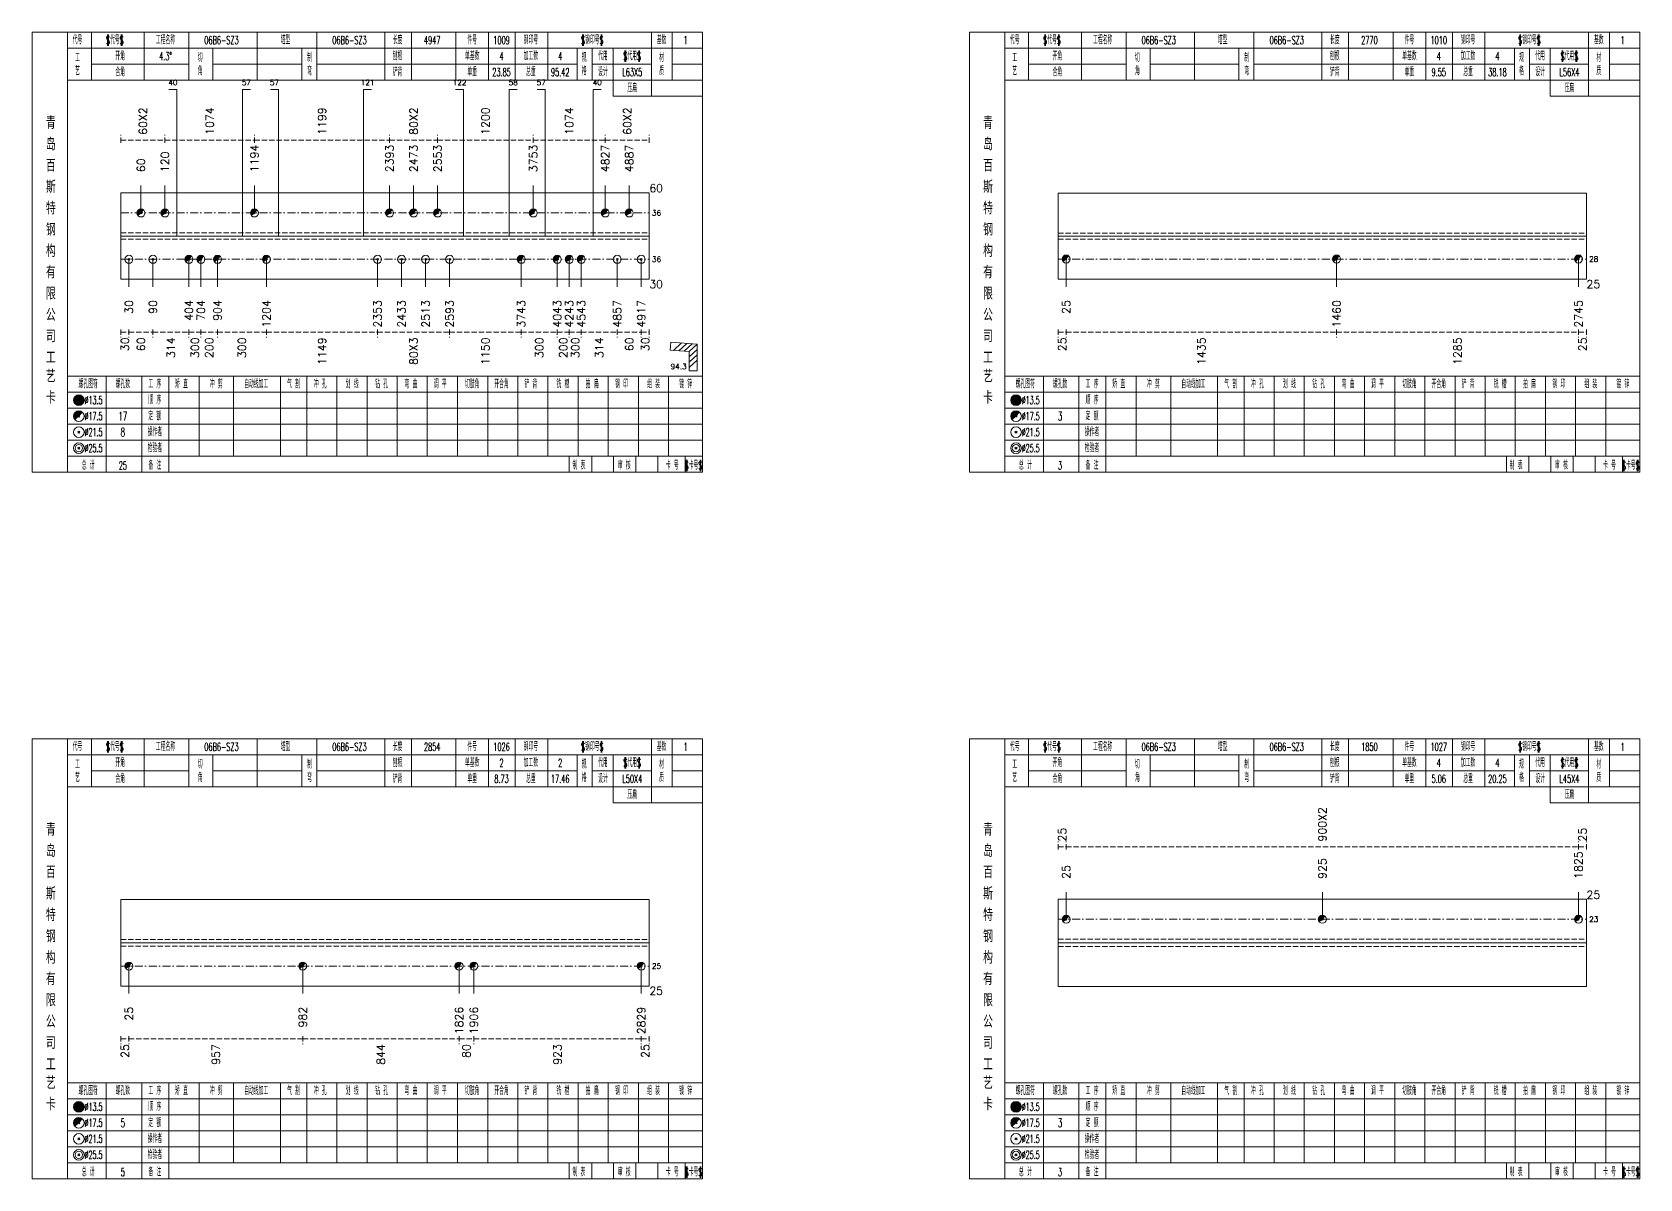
# Model space of a CAD drawing. Extents: x -533 to 8774, y 0 to 7979.
# Drawn here: x 703 to 1306, y 0 to 430 of the extents above; entities that cross this region are included whole.
import ezdxf
from ezdxf.enums import TextEntityAlignment as Align

# ---------------------------------------------------------------- set-up
doc = ezdxf.new("R2010")
doc.units = 0
doc.header["$MEASUREMENT"] = 0
doc.linetypes.add('一点画线', pattern=[5.2, 3, -1, 0.2, -1])
doc.linetypes.add('虚线', pattern=[2.75, 2, -0.75])
doc.layers.get('0').update_dxf_attribs({"linetype": 'CONTINUOUS', "lineweight": 25})
for name, color, linetype, lineweight in [('1', 7, 'CONTINUOUS', 25), ('2', 7, 'CONTINUOUS', 25), ('4', 7, 'CONTINUOUS', 25), ('5', 7, 'CONTINUOUS', 25)]:
    doc.layers.add(name, color=color, linetype=linetype, lineweight=lineweight)
doc.styles.get("Standard").update_dxf_attribs({"font": 'simplex.shx', "width": 0.7, "height": 3, "bigfont": 'gbhzfs.shx'})

# ---------------------------------------------------------------- blocks, each defined once
blk = doc.blocks.new('孔17.5')
at = {"layer": '5', "color": 7, "linetype": 'Continuous', "lineweight": 0}
for p, q in [((-0.2, -0.2), (0.2, 0.2)), ((-0.2, 0.2), (0.2, -0.2))]:
    blk.add_line(p, q, dxfattribs=at)
at = {"layer": '5', "color": 7, "linetype": 'Continuous', "lineweight": 13}
blk.add_circle((0, 0), 1, dxfattribs=at)
for radius in [0.9, 0.8, 0.7, 0.6, 0.5, 0.4, 0.3, 0.2, 0.1]:
    blk.add_arc((0, 0), radius, 45, 225, dxfattribs=at)
blk = doc.blocks.new('孔21.5')
at = {"layer": '5', "color": 7, "linetype": 'Continuous', "lineweight": 13}
for p, q in [((-0.2, -0.2), (0.2, 0.2)), ((0.2, -0.2), (-0.2, 0.2))]:
    blk.add_line(p, q, dxfattribs=at)
blk.add_circle((0, 0), 1, dxfattribs=at)

msp = doc.modelspace()

# ---------------------------------------------------------------- linework, layer by layer
at = {"color": 8, "linetype": '虚线', "lineweight": 9}
for p, q in [((736.1, 388.5), (736.1, 391.5)), ((736.1, 389.5), (752.6, 389.5)), ((752.6, 388.5), (752.6, 391.5)), ((752.6, 388.5), (752.6, 391.5)), ((752.6, 389.5), (786.13, 389.5)), ((786.13, 388.5), (786.13, 391.5)), ((786.13, 388.5), (786.13, 391.5)), ((786.13, 389.5), (836.83, 389.5)), ((836.83, 388.5), (836.83, 391.5)), ((836.83, 388.5), (836.83, 391.5)), ((836.83, 389.5), (854.83, 389.5)), ((854.83, 388.5), (854.83, 391.5)), ((854.83, 388.5), (854.83, 391.5)), ((854.83, 389.5), (890.7, 389.5)), ((890.7, 388.5), (890.7, 391.5)), ((890.7, 388.5), (890.7, 391.5)), ((890.7, 389.5), (917.7, 389.5)), ((917.7, 388.5), (917.7, 391.5)), ((917.7, 388.5), (917.7, 391.5)), ((917.7, 389.5), (934.2, 389.5)), ((934.2, 388.5), (934.2, 391.5)), ((736.1, 318.5), (736.1, 315.5)), ((736.1, 317.5), (739.1, 317.5)), ((739.1, 318.5), (739.1, 315.5)), ((739.1, 318.5), (739.1, 315.5)), ((739.1, 317.5), (748.1, 317.5)), ((748.1, 318.5), (748.1, 315.5)), ((748.1, 318.5), (748.1, 315.5)), ((748.1, 317.5), (761.6, 317.5)), ((761.6, 318.5), (761.6, 315.5)), ((761.6, 318.5), (761.6, 315.5)), ((761.6, 317.5), (766.1, 317.5)), ((766.1, 318.5), (766.1, 315.5)), ((766.1, 318.5), (766.1, 315.5)), ((766.1, 317.5), (772.3, 317.5)), ((772.3, 318.5), (772.3, 315.5)), ((772.3, 318.5), (772.3, 315.5)), ((772.3, 317.5), (790.63, 317.5)), ((790.63, 318.5), (790.63, 315.5)), ((790.63, 318.5), (790.63, 315.5)), ((790.63, 317.5), (832.33, 317.5)), ((832.33, 318.5), (832.33, 315.5)), ((832.33, 318.5), (832.33, 315.5)), ((832.33, 317.5), (859.33, 317.5)), ((859.33, 318.5), (859.33, 315.5)), ((859.33, 318.5), (859.33, 315.5)), ((859.33, 317.5), (886.2, 317.5)), ((886.2, 318.5), (886.2, 315.5)), ((886.2, 318.5), (886.2, 315.5)), ((886.2, 317.5), (899.7, 317.5)), ((899.7, 318.5), (899.7, 315.5)), ((899.7, 318.5), (899.7, 315.5)), ((899.7, 317.5), (904.2, 317.5)), ((904.2, 318.5), (904.2, 315.5)), ((904.2, 318.5), (904.2, 315.5)), ((904.2, 317.5), (908.7, 317.5)), ((908.7, 318.5), (908.7, 315.5)), ((908.7, 318.5), (908.7, 315.5)), ((908.7, 317.5), (922.2, 317.5)), ((922.2, 318.5), (922.2, 315.5)), ((922.2, 318.5), (922.2, 315.5)), ((922.2, 317.5), (931.2, 317.5)), ((931.2, 318.5), (931.2, 315.5)), ((931.2, 318.5), (931.2, 315.5)), ((931.2, 317.5), (934.2, 317.5)), ((934.2, 318.5), (934.2, 315.5)), ((1087.5, 318.5), (1087.5, 315.5)), ((1087.5, 317.5), (1090.5, 317.5)), ((1090.5, 318.5), (1090.5, 315.5)), ((1090.5, 318.5), (1090.5, 315.5)), ((1090.5, 317.5), (1191.91, 317.5)), ((1191.91, 318.5), (1191.91, 315.5)), ((1191.91, 318.5), (1191.91, 315.5)), ((1191.91, 317.5), (1282.6, 317.5)), ((1282.6, 318.5), (1282.6, 315.5)), ((1282.6, 318.5), (1282.6, 315.5)), ((1282.6, 317.5), (1285.6, 317.5)), ((1285.6, 318.5), (1285.6, 315.5)), ((1087.5, 123.5), (1087.5, 126.5)), ((1087.5, 124.5), (1090.5, 124.5)), ((1090.5, 123.5), (1090.5, 126.5)), ((1090.5, 123.5), (1090.5, 126.5)), ((1090.5, 124.5), (1282.6, 124.5)), ((1282.6, 123.5), (1282.6, 126.5)), ((1282.6, 123.5), (1282.6, 126.5)), ((1282.6, 124.5), (1285.6, 124.5)), ((1285.6, 123.5), (1285.6, 126.5)), ((736.1, 53.5), (736.1, 50.5)), ((736.1, 52.5), (739.1, 52.5)), ((739.1, 53.5), (739.1, 50.5)), ((739.1, 53.5), (739.1, 50.5)), ((739.1, 52.5), (804.26, 52.5)), ((804.26, 53.5), (804.26, 50.5)), ((804.26, 53.5), (804.26, 50.5)), ((804.26, 52.5), (862.85, 52.5)), ((862.85, 53.5), (862.85, 50.5)), ((862.85, 53.5), (862.85, 50.5)), ((862.85, 52.5), (868.4, 52.5)), ((868.4, 53.5), (868.4, 50.5)), ((868.4, 53.5), (868.4, 50.5)), ((868.4, 52.5), (931.2, 52.5)), ((931.2, 53.5), (931.2, 50.5)), ((931.2, 53.5), (931.2, 50.5)), ((931.2, 52.5), (934.2, 52.5)), ((934.2, 53.5), (934.2, 50.5))]:
    msp.add_line(p, q, dxfattribs=at)
at = {"color": 7, "linetype": 'Continuous', "lineweight": 18}
for p, q in [((736.1, 369.69), (736.1, 337.31)), ((736.1, 369.69), (934.2, 369.69)), ((934.2, 369.69), (934.2, 337.31)), ((1087.5, 369.57), (1087.5, 337.43)), ((1087.5, 369.57), (1285.6, 369.57)), ((1285.6, 369.57), (1285.6, 337.43)), ((736.1, 353.5), (934.2, 353.5)), ((1087.5, 353.5), (1285.6, 353.5)), ((736.1, 104.7), (736.1, 72.3)), ((736.1, 104.7), (934.2, 104.7)), ((934.2, 104.7), (934.2, 72.3)), ((1087.5, 104.83), (1087.5, 72.17)), ((1087.5, 104.83), (1285.6, 104.83)), ((1285.6, 104.83), (1285.6, 72.17)), ((736.1, 88.5), (934.2, 88.5)), ((1087.5, 88.5), (1285.6, 88.5))]:
    msp.add_line(p, q, dxfattribs=at)
at = {"color": 7, "linetype": 'Continuous', "lineweight": 13}
for p, q in [((743.6, 362.19), (743.6, 372.5)), ((752.6, 362.19), (752.6, 372.5)), ((786.13, 362.19), (786.13, 372.5)), ((836.83, 362.19), (836.83, 372.5)), ((845.83, 362.19), (845.83, 372.5)), ((854.83, 362.19), (854.83, 372.5)), ((890.7, 362.19), (890.7, 372.5)), ((917.7, 362.19), (917.7, 372.5)), ((926.7, 362.19), (926.7, 372.5)), ((739.1, 344.81), (739.1, 334.5)), ((748.1, 344.81), (748.1, 334.5)), ((761.6, 344.81), (761.6, 334.5)), ((766.1, 344.81), (766.1, 334.5)), ((772.3, 344.81), (772.3, 334.5)), ((790.63, 344.81), (790.63, 334.5)), ((832.33, 344.81), (832.33, 334.5)), ((841.33, 344.81), (841.33, 334.5)), ((850.33, 344.81), (850.33, 334.5)), ((859.33, 344.81), (859.33, 334.5)), ((886.2, 344.81), (886.2, 334.5)), ((899.7, 344.81), (899.7, 334.5)), ((904.2, 344.81), (904.2, 334.5)), ((908.7, 344.81), (908.7, 334.5)), ((922.2, 344.81), (922.2, 334.5)), ((931.2, 344.81), (931.2, 334.5)), ((1090.5, 344.93), (1090.5, 334.5)), ((1191.91, 344.93), (1191.91, 334.5)), ((1282.6, 344.93), (1282.6, 334.5)), ((1090.5, 97.33), (1090.5, 107.5)), ((1186.55, 97.33), (1186.55, 107.5)), ((1282.6, 97.33), (1282.6, 107.5)), ((739.1, 79.8), (739.1, 69.5)), ((804.26, 79.8), (804.26, 69.5)), ((862.85, 79.8), (862.85, 69.5)), ((868.4, 79.8), (868.4, 69.5)), ((931.2, 79.8), (931.2, 69.5))]:
    msp.add_line(p, q, dxfattribs=at)
at = {"color": 3, "linetype": '一点画线', "lineweight": 13}
for p, q in [((736.1, 362.19), (934.2, 362.19)), ((736.1, 344.81), (934.2, 344.81)), ((1087.5, 344.93), (1285.6, 344.93)), ((1087.5, 97.33), (1285.6, 97.33)), ((736.1, 79.8), (934.2, 79.8))]:
    msp.add_line(p, q, dxfattribs=at)
at = {"color": 1, "linetype": '虚线', "lineweight": 18}
for p, q in [((736.1, 354.69), (934.2, 354.69)), ((736.1, 352.31), (934.2, 352.31)), ((1087.5, 354.57), (1285.6, 354.57)), ((1087.5, 352.43), (1285.6, 352.43)), ((736.1, 89.7), (934.2, 89.7)), ((736.1, 87.3), (934.2, 87.3)), ((1087.5, 89.83), (1285.6, 89.83)), ((1087.5, 87.17), (1285.6, 87.17))]:
    msp.add_line(p, q, dxfattribs=at)
at = {"layer": '1', "color": 7, "linetype": 'Continuous', "lineweight": 18}
for p, q in [((736.1, 337.31), (934.2, 337.31)), ((1087.5, 337.43), (1285.6, 337.43)), ((736.1, 72.3), (934.2, 72.3)), ((1087.5, 72.17), (1285.6, 72.17))]:
    msp.add_line(p, q, dxfattribs=at)
at = {"layer": '2', "color": 7, "linetype": 'Continuous', "lineweight": 13}
for p, q in [((757.1, 408.5), (754.1, 408.5)), ((757.1, 353.5), (757.1, 408.5)), ((781.63, 353.5), (781.63, 408.5)), ((781.63, 408.5), (784.63, 408.5)), ((795.13, 408.5), (792.13, 408.5)), ((795.13, 353.5), (795.13, 408.5)), ((827.08, 353.5), (827.08, 408.5)), ((827.08, 408.5), (830.08, 408.5)), ((864.58, 408.5), (861.58, 408.5)), ((864.58, 353.5), (864.58, 408.5)), ((881.7, 353.5), (881.7, 408.5)), ((881.7, 408.5), (884.7, 408.5)), ((895.2, 408.5), (892.2, 408.5)), ((895.2, 353.5), (895.2, 408.5)), ((913.2, 353.5), (913.2, 408.5)), ((913.2, 408.5), (916.2, 408.5)), ((942.23, 313.75), (942, 310.76)), ((952.2, 313), (942.23, 313.75)), ((942, 310.76), (949.2, 310.22)), ((943.22, 310.67), (946.22, 313.45)), ((945.21, 310.52), (948.21, 313.3)), ((947.21, 310.37), (950.21, 313.15)), ((949.2, 310.22), (952.2, 313)), ((949.2, 308.22), (952.2, 311)), ((949.2, 310.22), (949.2, 303)), ((949.2, 306.22), (952.2, 309)), ((952.2, 303), (952.2, 313)), ((949.2, 304.22), (952.2, 307)), ((949.2, 303), (952.2, 303))]:
    msp.add_line(p, q, dxfattribs=at)
at = {"layer": '4', "color": 1, "linetype": 'Continuous', "lineweight": 18}
for p, q in [((716.1, 265), (716.1, 430)), ((725, 412), (725, 430)), ((744.8, 412), (744.8, 430)), ((761.6, 412), (761.6, 430)), ((787.2, 412), (787.2, 430)), ((809.5, 412), (809.5, 430)), ((835, 412), (835, 430)), ((845, 412), (845, 430)), ((861.7, 412), (861.7, 430)), ((873.9, 412), (873.9, 430)), ((883.9, 412), (883.9, 430)), ((896.1, 412), (896.1, 430)), ((935, 406), (935, 430)), ((942.8, 412), (942.8, 430)), ((1067.5, 265), (1067.5, 430)), ((1076.4, 412), (1076.4, 430)), ((1096.2, 412), (1096.2, 430)), ((1113, 412), (1113, 430)), ((1138.6, 412), (1138.6, 430)), ((1160.9, 412), (1160.9, 430)), ((1186.4, 412), (1186.4, 430)), ((1196.4, 412), (1196.4, 430)), ((1213.1, 412), (1213.1, 430)), ((1225.3, 412), (1225.3, 430)), ((1235.3, 412), (1235.3, 430)), ((1247.5, 412), (1247.5, 430)), ((1286.4, 406), (1286.4, 430)), ((1294.2, 412), (1294.2, 430)), ((716.1, 424), (954.2, 424)), ((770.6, 412), (770.6, 424)), ((803.9, 412), (803.9, 424)), ((907.2, 412), (907.2, 424)), ((912.8, 412), (912.8, 424)), ((920.6, 406), (920.6, 424)), ((1067.5, 424), (1305.6, 424)), ((1122, 412), (1122, 424)), ((1155.3, 412), (1155.3, 424)), ((1258.6, 412), (1258.6, 424)), ((1264.2, 412), (1264.2, 424)), ((1272, 406), (1272, 424)), ((725, 418), (761.6, 418)), ((770.6, 418), (803.9, 418)), ((809.5, 418), (907.2, 418)), ((912.8, 418), (935, 418)), ((942.8, 418), (954.2, 418)), ((1076.4, 418), (1113, 418)), ((1122, 418), (1155.3, 418)), ((1160.9, 418), (1258.6, 418)), ((1264.2, 418), (1286.4, 418)), ((1294.2, 418), (1305.6, 418)), ((716.1, 412), (954.2, 412)), ((1067.5, 412), (1305.6, 412)), ((920.6, 406), (954.2, 406)), ((1272, 406), (1305.6, 406)), ((716.1, 301), (954.2, 301)), ((730.6, 265), (730.6, 301)), ((743.9, 265), (743.9, 301)), ((754, 265), (754, 301)), ((765.4, 271), (765.4, 301)), ((778.3, 271), (778.3, 301)), ((795.9, 271), (795.9, 301)), ((805.8, 271), (805.8, 301)), ((817.1, 271), (817.1, 301)), ((828.4, 271), (828.4, 301)), ((839.7, 271), (839.7, 301)), ((850.9, 271), (850.9, 301)), ((862.3, 271), (862.3, 301)), ((873.6, 271), (873.6, 301)), ((884.9, 271), (884.9, 301)), ((896.2, 271), (896.2, 301)), ((907.5, 271), (907.5, 301)), ((918.8, 271), (918.8, 301)), ((930.1, 271), (930.1, 301)), ((941.4, 271), (941.4, 301)), ((1067.5, 301), (1305.6, 301)), ((1082, 265), (1082, 301)), ((1095.3, 265), (1095.3, 301)), ((1105.4, 265), (1105.4, 301)), ((1116.8, 271), (1116.8, 301)), ((1129.7, 271), (1129.7, 301)), ((1147.3, 271), (1147.3, 301)), ((1157.2, 271), (1157.2, 301)), ((1168.5, 271), (1168.5, 301)), ((1179.8, 271), (1179.8, 301)), ((1191.1, 271), (1191.1, 301)), ((1202.3, 271), (1202.3, 301)), ((1213.7, 271), (1213.7, 301)), ((1225, 271), (1225, 301)), ((1236.3, 271), (1236.3, 301)), ((1247.6, 271), (1247.6, 301)), ((1258.9, 271), (1258.9, 301)), ((1270.2, 271), (1270.2, 301)), ((1281.5, 271), (1281.5, 301)), ((1292.8, 271), (1292.8, 301)), ((716.1, 295), (954.2, 295)), ((1067.5, 295), (1305.6, 295)), ((716.1, 289), (954.2, 289)), ((1067.5, 289), (1305.6, 289)), ((716.1, 283), (954.2, 283)), ((1067.5, 283), (1305.6, 283)), ((716.1, 277), (954.2, 277)), ((1067.5, 277), (1305.6, 277)), ((716.1, 271), (954.2, 271)), ((904.2, 265), (904.2, 271)), ((912.6, 265), (912.6, 271)), ((920.8, 265), (920.8, 271)), ((929.2, 265), (929.2, 271)), ((937.4, 265), (937.4, 271)), ((947.7, 265), (947.7, 271)), ((1067.5, 271), (1305.6, 271)), ((1255.6, 265), (1255.6, 271)), ((1264, 265), (1264, 271)), ((1272.2, 265), (1272.2, 271)), ((1280.6, 265), (1280.6, 271)), ((1288.8, 265), (1288.8, 271)), ((1299.1, 265), (1299.1, 271)), ((716.1, 0), (716.1, 165)), ((725, 147), (725, 165)), ((744.8, 147), (744.8, 165)), ((761.6, 147), (761.6, 165)), ((787.2, 147), (787.2, 165)), ((809.5, 147), (809.5, 165)), ((835, 147), (835, 165)), ((845, 147), (845, 165)), ((861.7, 147), (861.7, 165)), ((873.9, 147), (873.9, 165)), ((883.9, 147), (883.9, 165)), ((896.1, 147), (896.1, 165)), ((935, 141), (935, 165)), ((942.8, 147), (942.8, 165)), ((1067.5, 0), (1067.5, 165)), ((1076.4, 147), (1076.4, 165)), ((1096.2, 147), (1096.2, 165)), ((1113, 147), (1113, 165)), ((1138.6, 147), (1138.6, 165)), ((1160.9, 147), (1160.9, 165)), ((1186.4, 147), (1186.4, 165)), ((1196.4, 147), (1196.4, 165)), ((1213.1, 147), (1213.1, 165)), ((1225.3, 147), (1225.3, 165)), ((1235.3, 147), (1235.3, 165)), ((1247.5, 147), (1247.5, 165)), ((1286.4, 141), (1286.4, 165)), ((1294.2, 147), (1294.2, 165)), ((716.1, 159), (954.2, 159)), ((770.6, 147), (770.6, 159)), ((803.9, 147), (803.9, 159)), ((907.2, 147), (907.2, 159)), ((912.8, 147), (912.8, 159)), ((920.6, 141), (920.6, 159)), ((1067.5, 159), (1305.6, 159)), ((1122, 147), (1122, 159)), ((1155.3, 147), (1155.3, 159)), ((1258.6, 147), (1258.6, 159)), ((1264.2, 147), (1264.2, 159)), ((1272, 141), (1272, 159)), ((725, 153), (761.6, 153)), ((770.6, 153), (803.9, 153)), ((809.5, 153), (907.2, 153)), ((912.8, 153), (935, 153)), ((942.8, 153), (954.2, 153)), ((1076.4, 153), (1113, 153)), ((1122, 153), (1155.3, 153)), ((1160.9, 153), (1258.6, 153)), ((1264.2, 153), (1286.4, 153)), ((1294.2, 153), (1305.6, 153)), ((716.1, 147), (954.2, 147)), ((1067.5, 147), (1305.6, 147)), ((920.6, 141), (954.2, 141)), ((1272, 141), (1305.6, 141)), ((716.1, 36), (954.2, 36)), ((730.6, 0), (730.6, 36)), ((743.9, 0), (743.9, 36)), ((754, 0), (754, 36)), ((765.4, 6), (765.4, 36)), ((778.3, 6), (778.3, 36)), ((795.9, 6), (795.9, 36)), ((805.8, 6), (805.8, 36)), ((817.1, 6), (817.1, 36)), ((828.4, 6), (828.4, 36)), ((839.7, 6), (839.7, 36)), ((850.9, 6), (850.9, 36)), ((862.3, 6), (862.3, 36)), ((873.6, 6), (873.6, 36)), ((884.9, 6), (884.9, 36)), ((896.2, 6), (896.2, 36)), ((907.5, 6), (907.5, 36)), ((918.8, 6), (918.8, 36)), ((930.1, 6), (930.1, 36)), ((941.4, 6), (941.4, 36)), ((1067.5, 36), (1305.6, 36)), ((1082, 0), (1082, 36)), ((1095.3, 0), (1095.3, 36)), ((1105.4, 0), (1105.4, 36)), ((1116.8, 6), (1116.8, 36)), ((1129.7, 6), (1129.7, 36)), ((1147.3, 6), (1147.3, 36)), ((1157.2, 6), (1157.2, 36)), ((1168.5, 6), (1168.5, 36)), ((1179.8, 6), (1179.8, 36)), ((1191.1, 6), (1191.1, 36)), ((1202.3, 6), (1202.3, 36)), ((1213.7, 6), (1213.7, 36)), ((1225, 6), (1225, 36)), ((1236.3, 6), (1236.3, 36)), ((1247.6, 6), (1247.6, 36)), ((1258.9, 6), (1258.9, 36)), ((1270.2, 6), (1270.2, 36)), ((1281.5, 6), (1281.5, 36)), ((1292.8, 6), (1292.8, 36)), ((716.1, 30), (954.2, 30)), ((1067.5, 30), (1305.6, 30)), ((716.1, 24), (954.2, 24)), ((1067.5, 24), (1305.6, 24)), ((716.1, 18), (954.2, 18)), ((1067.5, 18), (1305.6, 18)), ((716.1, 12), (954.2, 12)), ((1067.5, 12), (1305.6, 12)), ((716.1, 6), (954.2, 6)), ((904.2, 0), (904.2, 6)), ((912.6, 0), (912.6, 6)), ((920.8, 0), (920.8, 6)), ((929.2, 0), (929.2, 6)), ((937.4, 0), (937.4, 6)), ((947.7, 0), (947.7, 6)), ((1067.5, 6), (1305.6, 6)), ((1255.6, 0), (1255.6, 6)), ((1264, 0), (1264, 6)), ((1272.2, 0), (1272.2, 6)), ((1280.6, 0), (1280.6, 6)), ((1288.8, 0), (1288.8, 6)), ((1299.1, 0), (1299.1, 6))]:
    msp.add_line(p, q, dxfattribs=at)
at = {"layer": '4', "color": 7, "linetype": 'Continuous', "lineweight": 13}
for p, q in [((720.1, 291.8), (720.5, 292.2)), ((720.5, 291.8), (720.1, 292.2)), ((1071.5, 291.8), (1071.9, 292.2)), ((1071.9, 291.8), (1071.5, 292.2)), ((719.9, 279.6), (720.7, 280.4)), ((720.7, 279.6), (719.9, 280.4)), ((1071.3, 279.6), (1072.1, 280.4)), ((1072.1, 279.6), (1071.3, 280.4)), ((719.9, 273.6), (720.7, 274.4)), ((720.7, 273.6), (719.9, 274.4)), ((1071.3, 273.6), (1072.1, 274.4)), ((1072.1, 273.6), (1071.3, 274.4)), ((720.1, 26.8), (720.5, 27.2)), ((720.5, 26.8), (720.1, 27.2)), ((1071.5, 26.8), (1071.9, 27.2)), ((1071.9, 26.8), (1071.5, 27.2)), ((719.9, 14.6), (720.7, 15.4)), ((720.7, 14.6), (719.9, 15.4)), ((1071.3, 14.6), (1072.1, 15.4)), ((1072.1, 14.6), (1071.3, 15.4)), ((719.9, 8.6), (720.7, 9.4)), ((720.7, 8.6), (719.9, 9.4)), ((1071.3, 8.6), (1072.1, 9.4)), ((1072.1, 8.6), (1071.3, 9.4))]:
    msp.add_line(p, q, dxfattribs=at)
at = {"layer": '4', "color": 7, "linetype": 'Continuous', "lineweight": 0}
for p, q in [((719.9, 285.6), (720.7, 286.4)), ((719.9, 286.4), (720.7, 285.6)), ((1071.3, 285.6), (1072.1, 286.4)), ((1071.3, 286.4), (1072.1, 285.6)), ((719.9, 20.6), (720.7, 21.4)), ((719.9, 21.4), (720.7, 20.6)), ((1071.3, 20.6), (1072.1, 21.4)), ((1071.3, 21.4), (1072.1, 20.6))]:
    msp.add_line(p, q, dxfattribs=at)
at = {"layer": '4', "color": 1, "linetype": 'Continuous', "lineweight": 18}
for points in [[(702.8, 430), (702.8, 265), (954.2, 265), (954.2, 430)], [(1054.2, 430), (1054.2, 265), (1305.6, 265), (1305.6, 430)], [(702.8, 165), (702.8, 0), (954.2, 0), (954.2, 165)], [(1054.2, 165), (1054.2, 0), (1305.6, 0), (1305.6, 165)]]:
    msp.add_lwpolyline(points, close=True, dxfattribs=at)
at = {"layer": '4', "color": 7, "linetype": 'Continuous', "lineweight": 13}
for centre, radius in [((720.3, 292), 2), ((720.3, 292), 1.8), ((720.3, 292), 1.6), ((720.3, 292), 1.4), ((720.3, 292), 1.2), ((720.3, 292), 1), ((720.3, 292), 0.8), ((720.3, 292), 0.6), ((720.3, 292), 0.4), ((720.3, 292), 0.2), ((1071.7, 292), 2), ((1071.7, 292), 1.8), ((1071.7, 292), 1.6), ((1071.7, 292), 1.4), ((1071.7, 292), 1.2), ((1071.7, 292), 1), ((1071.7, 292), 0.8), ((1071.7, 292), 0.6), ((1071.7, 292), 0.4), ((1071.7, 292), 0.2), ((720.3, 286), 2), ((1071.7, 286), 2), ((720.3, 280), 2), ((1071.7, 280), 2), ((720.3, 274), 2), ((720.3, 274), 1.4), ((1071.7, 274), 2), ((1071.7, 274), 1.4), ((720.3, 27), 2), ((720.3, 27), 1.8), ((720.3, 27), 1.6), ((720.3, 27), 1.4), ((720.3, 27), 1.2), ((720.3, 27), 1), ((720.3, 27), 0.8), ((720.3, 27), 0.6), ((720.3, 27), 0.4), ((720.3, 27), 0.2), ((1071.7, 27), 2), ((1071.7, 27), 1.8), ((1071.7, 27), 1.6), ((1071.7, 27), 1.4), ((1071.7, 27), 1.2), ((1071.7, 27), 1), ((1071.7, 27), 0.8), ((1071.7, 27), 0.6), ((1071.7, 27), 0.4), ((1071.7, 27), 0.2), ((720.3, 21), 2), ((1071.7, 21), 2), ((720.3, 15), 2), ((1071.7, 15), 2), ((720.3, 9), 2), ((720.3, 9), 1.4), ((1071.7, 9), 2), ((1071.7, 9), 1.4)]:
    msp.add_circle(centre, radius, dxfattribs=at)
for centre, radius in [((720.3, 286), 1.8), ((720.3, 286), 1.6), ((720.3, 286), 1.4), ((720.3, 286), 1.2), ((720.3, 286), 1), ((720.3, 286), 0.8), ((720.3, 286), 0.6), ((720.3, 286), 0.4), ((720.3, 286), 0.2), ((1071.7, 286), 1.8), ((1071.7, 286), 1.6), ((1071.7, 286), 1.4), ((1071.7, 286), 1.2), ((1071.7, 286), 1), ((1071.7, 286), 0.8), ((1071.7, 286), 0.6), ((1071.7, 286), 0.4), ((1071.7, 286), 0.2), ((720.3, 21), 1.8), ((720.3, 21), 1.6), ((720.3, 21), 1.4), ((720.3, 21), 1.2), ((720.3, 21), 1), ((720.3, 21), 0.8), ((720.3, 21), 0.6), ((720.3, 21), 0.4), ((720.3, 21), 0.2), ((1071.7, 21), 1.8), ((1071.7, 21), 1.6), ((1071.7, 21), 1.4), ((1071.7, 21), 1.2), ((1071.7, 21), 1), ((1071.7, 21), 0.8), ((1071.7, 21), 0.6), ((1071.7, 21), 0.4), ((1071.7, 21), 0.2)]:
    msp.add_arc(centre, radius, 45, 225, dxfattribs=at)

# ---------------------------------------------------------------- block references
at = {"color": 7, "linetype": 'Continuous', "lineweight": 13, "xscale": 1.5, "yscale": 1.5, "zscale": 1.5}
for p in [(743.6, 362.19), (752.6, 362.19), (786.13, 362.19), (836.83, 362.19), (845.83, 362.19), (854.83, 362.19), (890.7, 362.19), (917.7, 362.19), (926.7, 362.19), (1090.5, 97.33), (1186.55, 97.33), (1282.6, 97.33)]:
    msp.add_blockref('孔17.5', p, dxfattribs=at)
at = {"layer": '1', "color": 7, "linetype": 'Continuous', "lineweight": 13, "xscale": 1.5, "yscale": 1.5, "zscale": 1.5}
for name, p in [('孔21.5', (739.1, 344.81)), ('孔21.5', (748.1, 344.81)), ('孔17.5', (761.6, 344.81)), ('孔17.5', (766.1, 344.81)), ('孔17.5', (772.3, 344.81)), ('孔17.5', (790.63, 344.81)), ('孔21.5', (832.33, 344.81)), ('孔21.5', (841.33, 344.81)), ('孔21.5', (850.33, 344.81)), ('孔21.5', (859.33, 344.81)), ('孔17.5', (886.2, 344.81)), ('孔17.5', (899.7, 344.81)), ('孔17.5', (904.2, 344.81)), ('孔17.5', (908.7, 344.81)), ('孔21.5', (922.2, 344.81)), ('孔21.5', (931.2, 344.81)), ('孔17.5', (1090.5, 344.93)), ('孔17.5', (1191.91, 344.93)), ('孔17.5', (1282.6, 344.93)), ('孔17.5', (739.1, 79.8)), ('孔17.5', (804.26, 79.8)), ('孔17.5', (862.85, 79.8)), ('孔17.5', (868.4, 79.8)), ('孔17.5', (931.2, 79.8))]:
    msp.add_blockref(name, p, dxfattribs=at)

# ---------------------------------------------------------------- texts
at = {"color": 8, "linetype": 'Continuous', "lineweight": 9}
for s, p in [('60X2', (744.35, 391.5)), ('1074', (769.37, 391.5)), ('1199', (811.48, 391.5)), ('80X2', (845.83, 391.5)), ('1200', (872.77, 391.5)), ('1074', (904.2, 391.5)), ('60X2', (925.95, 391.5)), ('900X2', (1186.55, 126.5)), ('25', (1089, 126.5)), ('25', (1284.1, 126.5))]:
    msp.add_text(s, height=3, rotation=90, dxfattribs=at).set_placement(p, align=Align.MIDDLE_LEFT)
at = {"color": 7, "linetype": 'Continuous', "lineweight": 13}
for s, p in [('1194', (786.13, 377.5)), ('2393', (836.83, 377.5)), ('2473', (845.83, 377.5)), ('2553', (854.83, 377.5)), ('3753', (890.7, 377.5)), ('4827', (917.7, 377.5)), ('4887', (926.7, 377.5)), ('60', (743.6, 377.5)), ('120', (752.6, 377.5)), ('1825', (1282.6, 112.5)), ('25', (1090.5, 112.5)), ('925', (1186.55, 112.5))]:
    msp.add_text(s, height=3, rotation=90, dxfattribs=at).set_placement(p, align=Align.MIDDLE_LEFT)
for s, height, p in [('60', 3, (934.2, 371.5)), ('36', 2, (935.2, 362.19)), ('36', 2, (935.2, 344.81)), ('28', 2, (1286.6, 344.93)), ('25', 3, (1285.6, 106.5)), ('23', 2, (1286.6, 97.33)), ('25', 2, (935.2, 79.8))]:
    msp.add_text(s, height=height, dxfattribs=at).set_placement(p, align=Align.MIDDLE_LEFT)
at = {"color": 8, "linetype": 'Continuous', "lineweight": 9}
for s, p in [('30', (737.6, 315.5)), ('60', (743.6, 315.5)), ('314', (754.85, 315.5)), ('300', (763.85, 315.5)), ('200', (769.2, 315.5)), ('300', (781.47, 315.5)), ('1149', (811.48, 315.5)), ('80X3', (845.83, 315.5)), ('1150', (872.77, 315.5)), ('300', (892.95, 315.5)), ('200', (901.95, 315.5)), ('300', (906.45, 315.5)), ('314', (915.45, 315.5)), ('60', (926.7, 315.5)), ('30', (932.7, 315.5)), ('25', (1089, 315.5)), ('1435', (1141.21, 315.5)), ('1285', (1237.26, 315.5)), ('25', (1284.1, 315.5)), ('25', (737.6, 50.5)), ('957', (771.68, 50.5)), ('844', (833.55, 50.5)), ('80', (865.62, 50.5)), ('923', (899.8, 50.5)), ('25', (932.7, 50.5))]:
    msp.add_text(s, height=3, rotation=90, dxfattribs=at).set_placement(p, align=Align.MIDDLE_RIGHT)
at = {"layer": '1', "color": 7, "linetype": 'Continuous', "lineweight": 13}
for s, p in [('30', (934.2, 335.5)), ('25', (1285.6, 335.5)), ('25', (934.2, 70.5))]:
    msp.add_text(s, height=3, dxfattribs=at).set_placement(p, align=Align.MIDDLE_LEFT)
for s, p in [('30', (739.1, 329.5)), ('90', (748.1, 329.5)), ('404', (761.6, 329.5)), ('704', (766.1, 329.5)), ('904', (772.3, 329.5)), ('1204', (790.63, 329.5)), ('2353', (832.33, 329.5)), ('2433', (841.33, 329.5)), ('2513', (850.33, 329.5)), ('2593', (859.33, 329.5)), ('3743', (886.2, 329.5)), ('4043', (899.7, 329.5)), ('4243', (904.2, 329.5)), ('4543', (908.7, 329.5)), ('4857', (922.2, 329.5)), ('4917', (931.2, 329.5)), ('25', (1090.5, 329.5)), ('1460', (1191.91, 329.5)), ('2745', (1282.6, 329.5)), ('25', (739.1, 64.5)), ('982', (804.26, 64.5)), ('1826', (862.85, 64.5)), ('1906', (868.4, 64.5)), ('2829', (931.2, 64.5))]:
    msp.add_text(s, height=3, rotation=90, dxfattribs=at).set_placement(p, align=Align.MIDDLE_RIGHT)
at = {"layer": '2', "color": 7, "linetype": 'Continuous', "lineweight": 13}
for s, p in [('40', (755.6, 409.5)), ('57', (783.13, 409.5)), ('57', (793.63, 409.5)), ('121', (828.58, 409.5)), ('122', (863.08, 409.5)), ('58', (883.2, 409.5)), ('57', (893.7, 409.5)), ('40', (914.7, 409.5))]:
    msp.add_text(s, height=2, dxfattribs=at).set_placement(p, align=Align.BOTTOM_CENTER)
msp.add_text('94.3', height=2, dxfattribs=at).set_placement((948.2, 303), align=Align.BOTTOM_RIGHT)
at = {"layer": '4', "color": 1, "linetype": 'Continuous', "lineweight": 13}
for s, height, width, p in [('代号', 3, 0.6, (719.8, 427)), ('$代号$', 3, 0.6, (733.8, 427)), ('工程名称', 3, 0.6, (752.8, 427)), ('06B6-SZ3', 3, 0.6, (773.8, 427)), ('塔型', 3, 0.6, (797.8, 427)), ('06B6-SZ3', 3, 0.6, (821.8, 427)), ('长度', 3, 0.6, (839.8, 427)), ('4947', 3, 0.6, (852.8, 427)), ('件号', 3, 0.6, (867.8, 427)), ('1009', 3, 0.6, (878.8, 427)), ('钢印号', 3, 0.6, (889.8, 427)), ('$钢印号$', 3, 0.6, (912.8, 427)), ('基数', 3, 0.6, (938.8, 427)), ('1', 3, 0.6, (947.8, 427)), ('代号', 3, 0.6, (1071.2, 427)), ('$代号$', 3, 0.6, (1085.2, 427)), ('工程名称', 3, 0.6, (1104.2, 427)), ('06B6-SZ3', 3, 0.6, (1125.2, 427)), ('塔型', 3, 0.6, (1149.2, 427)), ('06B6-SZ3', 3, 0.6, (1173.2, 427)), ('长度', 3, 0.6, (1191.2, 427)), ('2770', 3, 0.6, (1204.2, 427)), ('件号', 3, 0.6, (1219.2, 427)), ('1010', 3, 0.6, (1230.2, 427)), ('钢印号', 3, 0.6, (1241.2, 427)), ('$钢印号$', 3, 0.6, (1264.2, 427)), ('基数', 3, 0.6, (1290.2, 427)), ('1', 3, 0.6, (1299.2, 427)), ('开角', 3, 0.6, (735.8, 421)), ('4.3%%d', 3, 0.6, (752.8, 421)), ('切', 3, 0.6, (765.8, 420.4)), ('制', 3, 0.6, (806.8, 420.4)), ('刨根', 3, 0.6, (839.8, 421)), ('单基数', 3, 0.6, (867.8, 421)), ('4', 3, 0.6, (878.8, 421)), ('加工数', 3, 0.6, (889.8, 421)), ('4', 3, 0.6, (900.8, 421)), ('规', 3, 0.6, (909.8, 420.4)), ('代用', 3, 0.6, (916.8, 421)), ('$代用$', 3, 0.6, (927.8, 421)), ('材', 3, 0.6, (938.8, 420.4)), ('开角', 3, 0.6, (1087.2, 421)), ('切', 3, 0.6, (1117.2, 420.4)), ('制', 3, 0.6, (1158.2, 420.4)), ('刨根', 3, 0.6, (1191.2, 421)), ('单基数', 3, 0.6, (1219.2, 421)), ('4', 3, 0.6, (1230.2, 421)), ('加工数', 3, 0.6, (1241.2, 421)), ('4', 3, 0.6, (1252.2, 421)), ('规', 3, 0.6, (1261.2, 420.4)), ('代用', 3, 0.6, (1268.2, 421)), ('$代用$', 3, 0.6, (1279.2, 421)), ('材', 3, 0.6, (1290.2, 420.4)), ('工', 3, 0.6, (719.8, 420.4)), ('艺', 3, 0.6, (719.8, 415.4)), ('合角', 3, 0.6, (735.8, 415)), ('角', 3, 0.6, (765.8, 415.4)), ('弯', 3, 0.6, (806.8, 415.4)), ('铲背', 3, 0.6, (839.8, 415)), ('单重', 3, 0.6, (867.8, 415)), ('23.85', 3, 0.6, (878.8, 415)), ('总重', 3, 0.6, (889.8, 415)), ('95.42', 3, 0.6, (900.8, 415)), ('格', 3, 0.6, (909.8, 415.4)), ('设计', 3, 0.6, (916.8, 415)), ('L63X5', 3, 0.6, (927.8, 415)), ('质', 3, 0.6, (938.8, 415.4)), ('工', 3, 0.6, (1071.2, 420.4)), ('艺', 3, 0.6, (1071.2, 415.4)), ('合角', 3, 0.6, (1087.2, 415)), ('角', 3, 0.6, (1117.2, 415.4)), ('弯', 3, 0.6, (1158.2, 415.4)), ('铲背', 3, 0.6, (1191.2, 415)), ('单重', 3, 0.6, (1219.2, 415)), ('9.55', 3, 0.6, (1230.2, 415)), ('总重', 3, 0.6, (1241.2, 415)), ('38.18', 3, 0.6, (1252.2, 415)), ('格', 3, 0.6, (1261.2, 415.4)), ('设计', 3, 0.6, (1268.2, 415)), ('L56X4', 3, 0.6, (1279.2, 415)), ('质', 3, 0.6, (1290.2, 415.4)), ('压扁', 3, 0.6, (927.8, 409)), ('压扁', 3, 0.6, (1279.2, 409)), ('青', 4.6, 0.8, (709.8, 396)), ('青', 4.6, 0.8, (1061.2, 396)), ('岛', 4.6, 0.8, (709.8, 388)), ('岛', 4.6, 0.8, (1061.2, 388)), ('百', 4.6, 0.8, (709.8, 380)), ('百', 4.6, 0.8, (1061.2, 380)), ('斯', 4.6, 0.8, (709.8, 372)), ('斯', 4.6, 0.8, (1061.2, 372)), ('特', 4.6, 0.8, (709.8, 364)), ('特', 4.6, 0.8, (1061.2, 364)), ('钢', 4.6, 0.8, (709.8, 356)), ('钢', 4.6, 0.8, (1061.2, 356)), ('构', 4.6, 0.8, (709.8, 348)), ('构', 4.6, 0.8, (1061.2, 348)), ('有', 4.6, 0.8, (709.8, 340)), ('有', 4.6, 0.8, (1061.2, 340)), ('限', 4.6, 0.8, (709.8, 332)), ('限', 4.6, 0.8, (1061.2, 332)), ('公', 4.6, 0.8, (709.8, 324)), ('公', 4.6, 0.8, (1061.2, 324)), ('司', 4.6, 0.8, (709.8, 316)), ('司', 4.6, 0.8, (1061.2, 316)), ('工', 4.6, 0.8, (709.8, 308)), ('工', 4.6, 0.8, (1061.2, 308)), ('艺', 4.6, 0.8, (709.8, 301)), ('艺', 4.6, 0.8, (1061.2, 301)), ('卡', 4.6, 0.8, (709.8, 293)), ('螺孔图符', 3, 0.6, (723.8, 298)), ('螺孔数', 3, 0.6, (736.8, 298)), ('工 序', 3, 0.6, (748.8, 298)), ('矫 直', 3, 0.6, (758.8, 298)), ('冲 剪', 3, 0.6, (771.8, 298)), ('自动线加工', 3, 0.6, (786.8, 298)), ('气 割', 3, 0.6, (800.8, 298)), ('冲 孔', 3, 0.6, (810.8, 298)), ('划 线', 3, 0.6, (822.8, 298)), ('钻 孔', 3, 0.6, (833.8, 298)), ('弯 曲', 3, 0.6, (844.8, 298)), ('调 平', 3, 0.6, (855.8, 298)), ('切肢角', 3, 0.6, (867.8, 298)), ('开合角', 3, 0.6, (878.8, 298)), ('铲 背', 3, 0.6, (889.8, 298)), ('铣 槽', 3, 0.6, (901.8, 298)), ('拍 扁', 3, 0.6, (912.8, 298)), ('钢 印', 3, 0.6, (923.8, 298)), ('组 装', 3, 0.6, (935.8, 298)), ('镀 锌', 3, 0.6, (947.8, 298)), ('卡', 4.6, 0.8, (1061.2, 293)), ('螺孔图符', 3, 0.6, (1075.2, 298)), ('螺孔数', 3, 0.6, (1088.2, 298)), ('工 序', 3, 0.6, (1100.2, 298)), ('矫 直', 3, 0.6, (1110.2, 298)), ('冲 剪', 3, 0.6, (1123.2, 298)), ('自动线加工', 3, 0.6, (1138.2, 298)), ('气 割', 3, 0.6, (1152.2, 298)), ('冲 孔', 3, 0.6, (1162.2, 298)), ('划 线', 3, 0.6, (1174.2, 298)), ('钻 孔', 3, 0.6, (1185.2, 298)), ('弯 曲', 3, 0.6, (1196.2, 298)), ('调 平', 3, 0.6, (1207.2, 298)), ('切肢角', 3, 0.6, (1219.2, 298)), ('开合角', 3, 0.6, (1230.2, 298)), ('铲 背', 3, 0.6, (1241.2, 298)), ('铣 槽', 3, 0.6, (1253.2, 298)), ('拍 扁', 3, 0.6, (1264.2, 298)), ('钢 印', 3, 0.6, (1275.2, 298)), ('组 装', 3, 0.6, (1287.2, 298)), ('镀 锌', 3, 0.6, (1299.2, 298)), ('%%C13.5', 3, 0.5, (725.8, 292)), ('顺 序', 3, 0.6, (748.8, 292)), ('%%C13.5', 3, 0.5, (1077.2, 292)), ('顺 序', 3, 0.6, (1100.2, 292)), ('%%C17.5', 3, 0.5, (725.8, 286)), ('17', 3.2, 0.6, (736.8, 286)), ('定 额', 3, 0.6, (748.8, 286)), ('%%C17.5', 3, 0.5, (1077.2, 286)), ('3', 3.2, 0.6, (1088.2, 286)), ('定 额', 3, 0.6, (1100.2, 286)), ('%%C21.5', 3, 0.5, (725.8, 280)), ('8', 3.2, 0.6, (736.8, 280)), ('操作者', 3, 0.6, (748.8, 280)), ('%%C21.5', 3, 0.5, (1077.2, 280)), ('操作者', 3, 0.6, (1100.2, 280)), ('%%C25.5', 3, 0.5, (725.8, 274)), ('检验者', 3, 0.6, (748.8, 274)), ('%%C25.5', 3, 0.5, (1077.2, 274)), ('检验者', 3, 0.6, (1100.2, 274)), ('总 计', 3, 0.6, (723.8, 267.5)), ('25', 3, 0.6, (736.8, 267.5)), ('备 注', 3, 0.6, (748.8, 267.5)), ('制 表', 3, 0.6, (907.8, 267.5)), ('审 核', 3, 0.6, (924.8, 267.5)), ('卡 号', 3, 0.6, (942.8, 267.5)), ('$卡号$', 3, 0.6, (950.8, 267.5)), ('总 计', 3, 0.6, (1075.2, 267.5)), ('3', 3, 0.6, (1088.2, 267.5)), ('备 注', 3, 0.6, (1100.2, 267.5)), ('制 表', 3, 0.6, (1259.2, 267.5)), ('审 核', 3, 0.6, (1276.2, 267.5)), ('卡 号', 3, 0.6, (1294.2, 267.5)), ('$卡号$', 3, 0.6, (1302.2, 267.5)), ('代号', 3, 0.6, (719.8, 162)), ('$代号$', 3, 0.6, (733.8, 162)), ('工程名称', 3, 0.6, (752.8, 162)), ('06B6-SZ3', 3, 0.6, (773.8, 162)), ('塔型', 3, 0.6, (797.8, 162)), ('06B6-SZ3', 3, 0.6, (821.8, 162)), ('长度', 3, 0.6, (839.8, 162)), ('2854', 3, 0.6, (852.8, 162)), ('件号', 3, 0.6, (867.8, 162)), ('1026', 3, 0.6, (878.8, 162)), ('钢印号', 3, 0.6, (889.8, 162)), ('$钢印号$', 3, 0.6, (912.8, 162)), ('基数', 3, 0.6, (938.8, 162)), ('1', 3, 0.6, (947.8, 162)), ('代号', 3, 0.6, (1071.2, 162)), ('$代号$', 3, 0.6, (1085.2, 162)), ('工程名称', 3, 0.6, (1104.2, 162)), ('06B6-SZ3', 3, 0.6, (1125.2, 162)), ('塔型', 3, 0.6, (1149.2, 162)), ('06B6-SZ3', 3, 0.6, (1173.2, 162)), ('长度', 3, 0.6, (1191.2, 162)), ('1850', 3, 0.6, (1204.2, 162)), ('件号', 3, 0.6, (1219.2, 162)), ('1027', 3, 0.6, (1230.2, 162)), ('钢印号', 3, 0.6, (1241.2, 162)), ('$钢印号$', 3, 0.6, (1264.2, 162)), ('基数', 3, 0.6, (1290.2, 162)), ('1', 3, 0.6, (1299.2, 162)), ('工', 3, 0.6, (719.8, 155.4)), ('开角', 3, 0.6, (735.8, 156)), ('切', 3, 0.6, (765.8, 155.4)), ('制', 3, 0.6, (806.8, 155.4)), ('刨根', 3, 0.6, (839.8, 156)), ('单基数', 3, 0.6, (867.8, 156)), ('2', 3, 0.6, (878.8, 156)), ('加工数', 3, 0.6, (889.8, 156)), ('2', 3, 0.6, (900.8, 156)), ('规', 3, 0.6, (909.8, 155.4)), ('代用', 3, 0.6, (916.8, 156)), ('$代用$', 3, 0.6, (927.8, 156)), ('材', 3, 0.6, (938.8, 155.4)), ('工', 3, 0.6, (1071.2, 155.4)), ('开角', 3, 0.6, (1087.2, 156)), ('切', 3, 0.6, (1117.2, 155.4)), ('制', 3, 0.6, (1158.2, 155.4)), ('刨根', 3, 0.6, (1191.2, 156)), ('单基数', 3, 0.6, (1219.2, 156)), ('4', 3, 0.6, (1230.2, 156)), ('加工数', 3, 0.6, (1241.2, 156)), ('4', 3, 0.6, (1252.2, 156)), ('规', 3, 0.6, (1261.2, 155.4)), ('代用', 3, 0.6, (1268.2, 156)), ('$代用$', 3, 0.6, (1279.2, 156)), ('材', 3, 0.6, (1290.2, 155.4)), ('艺', 3, 0.6, (719.8, 150.4)), ('合角', 3, 0.6, (735.8, 150)), ('角', 3, 0.6, (765.8, 150.4)), ('弯', 3, 0.6, (806.8, 150.4)), ('铲背', 3, 0.6, (839.8, 150)), ('单重', 3, 0.6, (867.8, 150)), ('8.73', 3, 0.6, (878.8, 150)), ('总重', 3, 0.6, (889.8, 150)), ('17.46', 3, 0.6, (900.8, 150)), ('格', 3, 0.6, (909.8, 150.4)), ('设计', 3, 0.6, (916.8, 150)), ('L50X4', 3, 0.6, (927.8, 150)), ('质', 3, 0.6, (938.8, 150.4)), ('艺', 3, 0.6, (1071.2, 150.4)), ('合角', 3, 0.6, (1087.2, 150)), ('角', 3, 0.6, (1117.2, 150.4)), ('弯', 3, 0.6, (1158.2, 150.4)), ('铲背', 3, 0.6, (1191.2, 150)), ('单重', 3, 0.6, (1219.2, 150)), ('5.06', 3, 0.6, (1230.2, 150)), ('总重', 3, 0.6, (1241.2, 150)), ('20.25', 3, 0.6, (1252.2, 150)), ('格', 3, 0.6, (1261.2, 150.4)), ('设计', 3, 0.6, (1268.2, 150)), ('L45X4', 3, 0.6, (1279.2, 150)), ('质', 3, 0.6, (1290.2, 150.4)), ('压扁', 3, 0.6, (927.8, 144)), ('压扁', 3, 0.6, (1279.2, 144)), ('青', 4.6, 0.8, (709.8, 131)), ('青', 4.6, 0.8, (1061.2, 131)), ('岛', 4.6, 0.8, (709.8, 123)), ('岛', 4.6, 0.8, (1061.2, 123)), ('百', 4.6, 0.8, (709.8, 115)), ('百', 4.6, 0.8, (1061.2, 115)), ('斯', 4.6, 0.8, (709.8, 107)), ('斯', 4.6, 0.8, (1061.2, 107)), ('特', 4.6, 0.8, (709.8, 99)), ('特', 4.6, 0.8, (1061.2, 99)), ('钢', 4.6, 0.8, (709.8, 91)), ('钢', 4.6, 0.8, (1061.2, 91)), ('构', 4.6, 0.8, (709.8, 83)), ('构', 4.6, 0.8, (1061.2, 83)), ('有', 4.6, 0.8, (709.8, 75)), ('有', 4.6, 0.8, (1061.2, 75)), ('限', 4.6, 0.8, (709.8, 67)), ('限', 4.6, 0.8, (1061.2, 67)), ('公', 4.6, 0.8, (709.8, 59)), ('公', 4.6, 0.8, (1061.2, 59)), ('司', 4.6, 0.8, (709.8, 51)), ('司', 4.6, 0.8, (1061.2, 51)), ('工', 4.6, 0.8, (709.8, 43)), ('工', 4.6, 0.8, (1061.2, 43)), ('艺', 4.6, 0.8, (709.8, 36)), ('艺', 4.6, 0.8, (1061.2, 36)), ('卡', 4.6, 0.8, (709.8, 28)), ('螺孔图符', 3, 0.6, (723.8, 33)), ('螺孔数', 3, 0.6, (736.8, 33)), ('工 序', 3, 0.6, (748.8, 33)), ('矫 直', 3, 0.6, (758.8, 33)), ('冲 剪', 3, 0.6, (771.8, 33)), ('自动线加工', 3, 0.6, (786.8, 33)), ('气 割', 3, 0.6, (800.8, 33)), ('冲 孔', 3, 0.6, (810.8, 33)), ('划 线', 3, 0.6, (822.8, 33)), ('钻 孔', 3, 0.6, (833.8, 33)), ('弯 曲', 3, 0.6, (844.8, 33)), ('调 平', 3, 0.6, (855.8, 33)), ('切肢角', 3, 0.6, (867.8, 33)), ('开合角', 3, 0.6, (878.8, 33)), ('铲 背', 3, 0.6, (889.8, 33)), ('铣 槽', 3, 0.6, (901.8, 33)), ('拍 扁', 3, 0.6, (912.8, 33)), ('钢 印', 3, 0.6, (923.8, 33)), ('组 装', 3, 0.6, (935.8, 33)), ('镀 锌', 3, 0.6, (947.8, 33)), ('卡', 4.6, 0.8, (1061.2, 28)), ('螺孔图符', 3, 0.6, (1075.2, 33)), ('螺孔数', 3, 0.6, (1088.2, 33)), ('工 序', 3, 0.6, (1100.2, 33)), ('矫 直', 3, 0.6, (1110.2, 33)), ('冲 剪', 3, 0.6, (1123.2, 33)), ('自动线加工', 3, 0.6, (1138.2, 33)), ('气 割', 3, 0.6, (1152.2, 33)), ('冲 孔', 3, 0.6, (1162.2, 33)), ('划 线', 3, 0.6, (1174.2, 33)), ('钻 孔', 3, 0.6, (1185.2, 33)), ('弯 曲', 3, 0.6, (1196.2, 33)), ('调 平', 3, 0.6, (1207.2, 33)), ('切肢角', 3, 0.6, (1219.2, 33)), ('开合角', 3, 0.6, (1230.2, 33)), ('铲 背', 3, 0.6, (1241.2, 33)), ('铣 槽', 3, 0.6, (1253.2, 33)), ('拍 扁', 3, 0.6, (1264.2, 33)), ('钢 印', 3, 0.6, (1275.2, 33)), ('组 装', 3, 0.6, (1287.2, 33)), ('镀 锌', 3, 0.6, (1299.2, 33)), ('%%C13.5', 3, 0.5, (725.8, 27)), ('顺 序', 3, 0.6, (748.8, 27)), ('%%C13.5', 3, 0.5, (1077.2, 27)), ('顺 序', 3, 0.6, (1100.2, 27)), ('%%C17.5', 3, 0.5, (725.8, 21)), ('5', 3.2, 0.6, (736.8, 21)), ('定 额', 3, 0.6, (748.8, 21)), ('%%C17.5', 3, 0.5, (1077.2, 21)), ('3', 3.2, 0.6, (1088.2, 21)), ('定 额', 3, 0.6, (1100.2, 21)), ('%%C21.5', 3, 0.5, (725.8, 15)), ('操作者', 3, 0.6, (748.8, 15)), ('%%C21.5', 3, 0.5, (1077.2, 15)), ('操作者', 3, 0.6, (1100.2, 15)), ('%%C25.5', 3, 0.5, (725.8, 9)), ('检验者', 3, 0.6, (748.8, 9)), ('%%C25.5', 3, 0.5, (1077.2, 9)), ('检验者', 3, 0.6, (1100.2, 9)), ('总 计', 3, 0.6, (723.8, 2.5)), ('5', 3, 0.6, (736.8, 2.5)), ('备 注', 3, 0.6, (748.8, 2.5)), ('制 表', 3, 0.6, (907.8, 2.5)), ('审 核', 3, 0.6, (924.8, 2.5)), ('卡 号', 3, 0.6, (942.8, 2.5)), ('$卡号$', 3, 0.6, (950.8, 2.5)), ('总 计', 3, 0.6, (1075.2, 2.5)), ('3', 3, 0.6, (1088.2, 2.5)), ('备 注', 3, 0.6, (1100.2, 2.5)), ('制 表', 3, 0.6, (1259.2, 2.5)), ('审 核', 3, 0.6, (1276.2, 2.5)), ('卡 号', 3, 0.6, (1294.2, 2.5)), ('$卡号$', 3, 0.6, (1302.2, 2.5))]:
    msp.add_text(s, height=height, dxfattribs=dict(at, width=width)).set_placement(p, align=Align.MIDDLE_CENTER)

doc.saveas('drawing.dxf')
